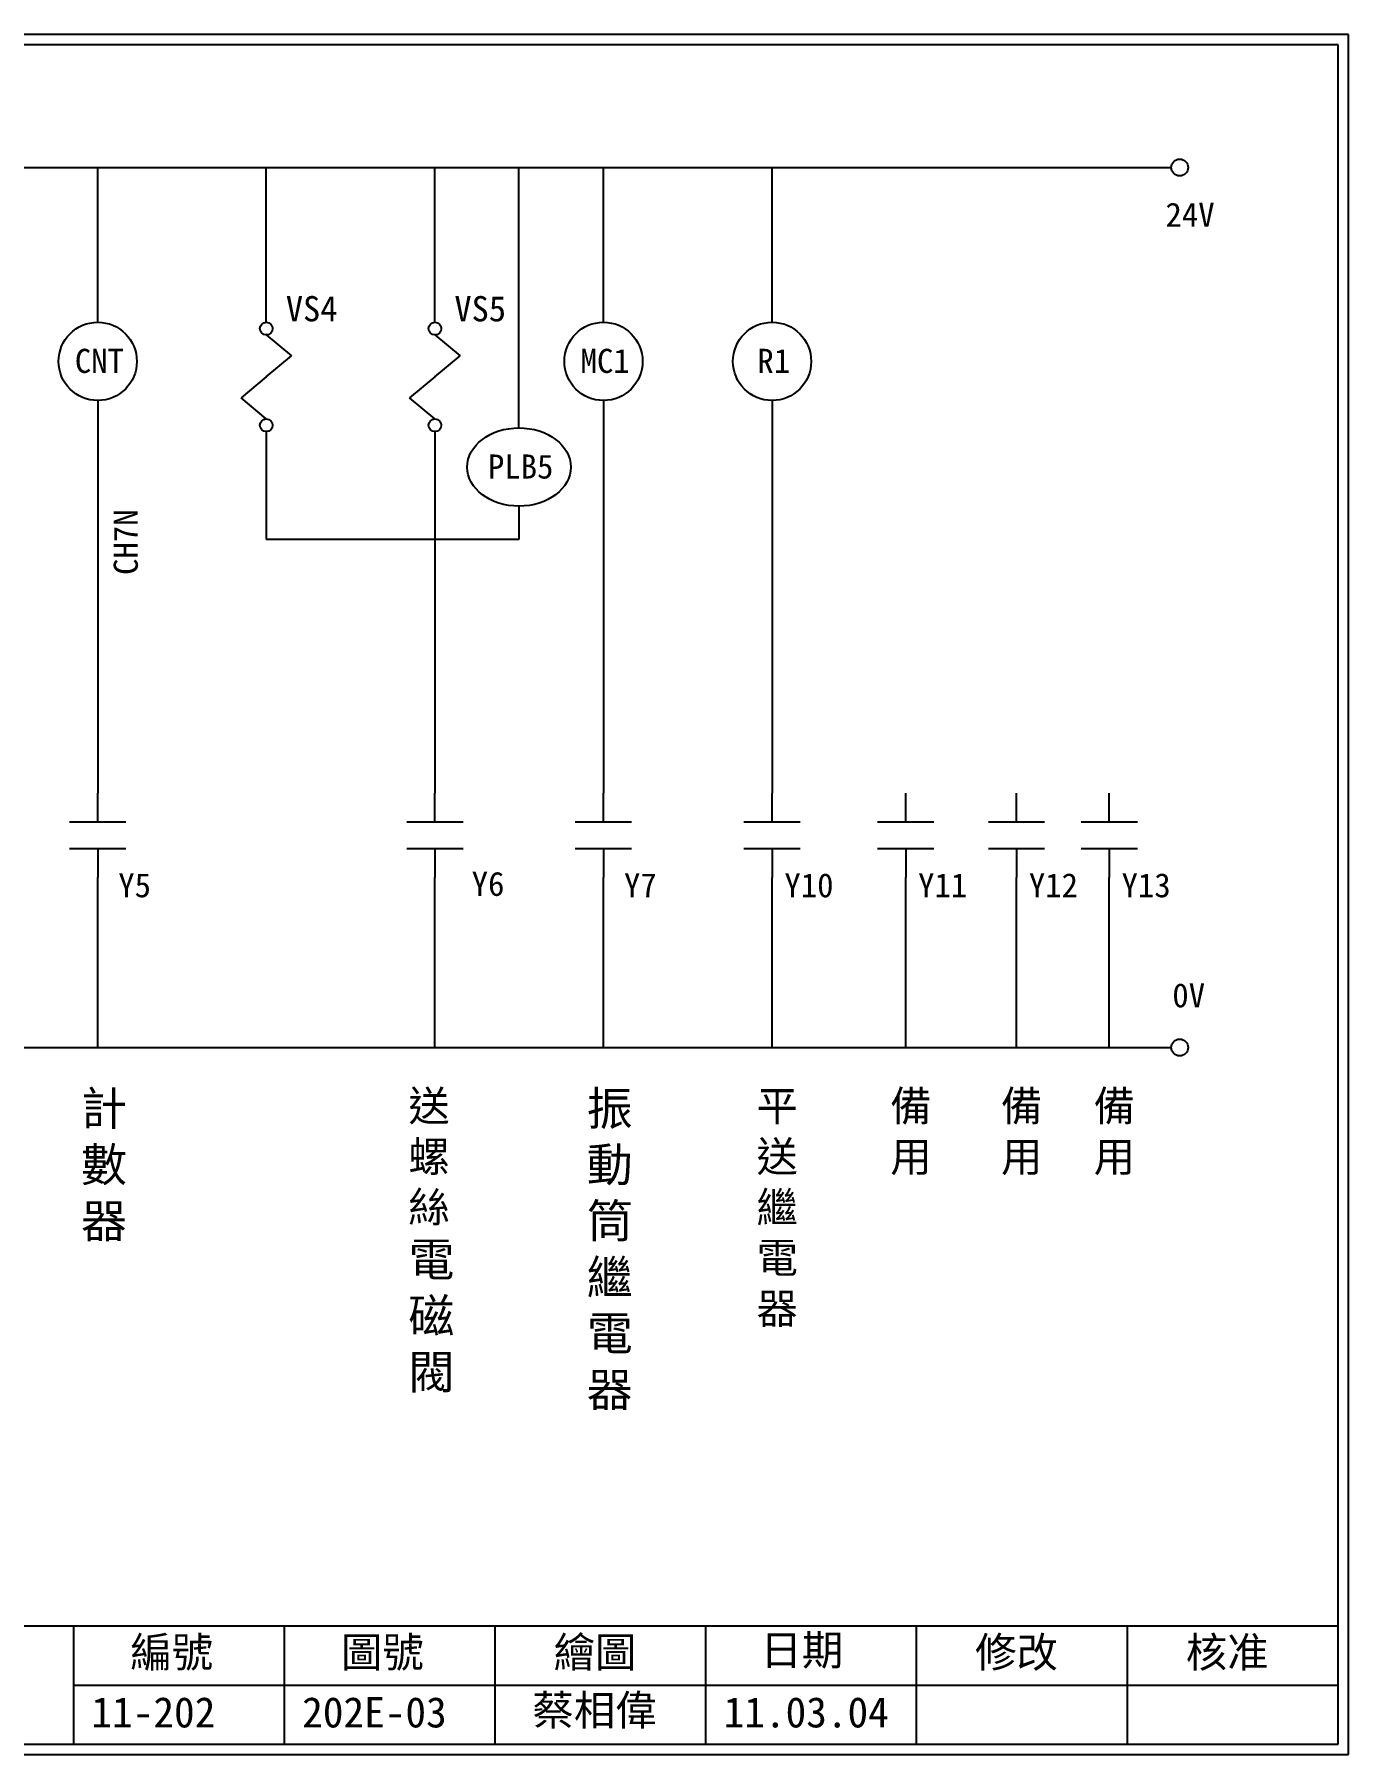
# Model space of a CAD drawing. Extents: x 10 to 297, y 3 to 207.
# Drawn here: x 141.1 to 297, y 3 to 207 of the extents above; entities that cross this region are included whole.
import ezdxf
from ezdxf.enums import TextEntityAlignment as Align

# ---------------------------------------------------------------- set-up
doc = ezdxf.new("R2010")
doc.units = 0
doc.layers.get('0').update_dxf_attribs({"linetype": 'CONTINUOUS'})
for name, color, linetype in [('7', 7, 'CONTINUOUS'), ('DIM', 6, 'CONTINUOUS'), ('圖框層', 7, 'CONTINUOUS'), ('標尺寸層', 3, 'CONTINUOUS')]:
    doc.layers.add(name, color=color, linetype=linetype)
doc.styles.add('STSL', font='KAIU.TTF')
doc.styles.add('STYLE3', font='PMingLiU.ttf')

# ---------------------------------------------------------------- blocks, each defined once
blk = doc.blocks.new('接點')
at = {"layer": '標尺寸層', "color": 7}
for p, q in [((0, -3.41), (0, 0)), ((3.34, -3.41), (-3.34, -3.41)), ((3.34, -6.59), (-3.34, -6.59)), ((0, -6.59), (0, -10))]:
    blk.add_line(p, q, dxfattribs=at)

msp = doc.modelspace()

# ---------------------------------------------------------------- linework, layer by layer
at = {"color": 6}
for p, q in [((148.6, 86.85), (148.6, 106.99)), ((188.6, 86.85), (188.6, 106.99)), ((208.6, 86.85), (208.6, 106.99)), ((228.6, 86.85), (228.6, 106.99)), ((244.46, 86.85), (244.46, 106.99)), ((257.6, 86.85), (257.6, 106.99)), ((268.6, 86.85), (268.6, 106.99))]:
    msp.add_line(p, q, dxfattribs=at)
at = {"color": 0}
for centre in [(148.6, 168.2), (208.6, 168.2), (228.6, 168.2)]:
    msp.add_circle(centre, 4.64, dxfattribs=at)
at = {"layer": '7', "color": 0}
msp.add_ellipse((198.58, 155.67), major_axis=(-6.15, 0), ratio=0.755011, dxfattribs=at)
at = {"layer": 'DIM', "color": 6}
for p, q in [((36.63, 191.19), (275.96, 191.19)), ((198.58, 160.31), (198.58, 191.19)), ((148.6, 163.56), (148.6, 116.99)), ((208.6, 163.56), (208.6, 116.99)), ((228.6, 163.56), (228.6, 116.99)), ((168.6, 159.88), (168.6, 147.07)), ((188.6, 159.88), (188.6, 116.99)), ((198.58, 151.03), (198.58, 147.07)), ((198.58, 147.07), (168.6, 147.07)), ((36.63, 86.85), (275.96, 86.85))]:
    msp.add_line(p, q, dxfattribs=at)
at = {"layer": 'DIM', "color": 6, "linetype": 'Continuous'}
for p, q in [((148.6, 172.84), (148.6, 191.19)), ((168.6, 172.84), (168.6, 191.19)), ((188.6, 172.84), (188.6, 191.19)), ((208.6, 172.84), (208.6, 191.19)), ((228.6, 172.84), (228.6, 191.19))]:
    msp.add_line(p, q, dxfattribs=at)
for centre in [(276.96, 191.19), (276.96, 86.85)]:
    msp.add_circle(centre, 1, dxfattribs=at)
at = {"layer": '圖框層', "color": 7}
for p, q in [((297, 206.97), (10, 206.97)), ((297, 3), (297, 206.97)), ((295.75, 205.72), (11.25, 205.72)), ((295.75, 4.25), (295.75, 205.72)), ((11.25, 18.25), (295.75, 18.25)), ((145.75, 4.25), (145.75, 18.25)), ((170.75, 4.25), (170.75, 18.25)), ((195.75, 4.25), (195.75, 18.25)), ((220.75, 4.25), (220.75, 18.25)), ((245.75, 4.25), (245.75, 18.25)), ((270.75, 4.25), (270.75, 18.25)), ((145.75, 11.25), (295.75, 11.25)), ((11.25, 4.25), (295.75, 4.25)), ((10, 3), (297, 3))]:
    msp.add_line(p, q, dxfattribs=at)
at = {"layer": '標尺寸層', "color": 7}
for p, q in [((168.6, 171.34), (171.6, 168.85)), ((188.6, 171.34), (191.6, 168.85)), ((168.6, 166.36), (171.6, 168.85)), ((188.6, 166.36), (191.6, 168.85)), ((168.6, 166.36), (165.6, 163.87)), ((188.6, 166.36), (185.6, 163.87)), ((168.6, 161.38), (165.6, 163.87)), ((188.6, 161.38), (185.6, 163.87))]:
    msp.add_line(p, q, dxfattribs=at)
for centre in [(168.6, 172.09), (188.6, 172.09), (168.6, 160.63), (188.6, 160.63)]:
    msp.add_circle(centre, 0.751, dxfattribs=at)

# ---------------------------------------------------------------- block references
at = {"color": 6}
for p in [(148.6, 116.99), (188.6, 116.99), (208.6, 116.99), (228.6, 116.99), (244.46, 116.99), (257.6, 116.99), (268.6, 116.99)]:
    msp.add_blockref('接點', p, dxfattribs=at)

# ---------------------------------------------------------------- texts
for s, p in [('24V', (278.19, 185.59)), ('0V', (278.03, 93.03))]:
    msp.add_text(s, height=2.856, dxfattribs=at).set_placement(p, align=Align.MIDDLE_CENTER)
at = {"color": 0}
for s, p in [('CNT', (148.8, 168.26)), ('MC1', (208.8, 168.26)), ('R1', (228.8, 168.26)), ('PLB5', (198.78, 155.73))]:
    msp.add_text(s, height=2.856, dxfattribs=at).set_placement(p, align=Align.MIDDLE_CENTER)
at = {"color": 3}
msp.add_text('CH7N', height=2.856, rotation=90, dxfattribs=at).set_placement((151.93, 146.76), align=Align.MIDDLE_CENTER)
at = {"color": 4}
for s, p in [('Y5', (152.98, 106.08)), ('Y6', (194.91, 106.25)), ('Y7', (212.98, 106.08)), ('Y10', (232.98, 106.08)), ('Y11', (248.84, 106.08)), ('Y12', (261.98, 106.08)), ('Y13', (272.98, 106.08))]:
    msp.add_text(s, height=2.856, dxfattribs=at).set_placement(p, align=Align.MIDDLE_CENTER)
at = {"layer": 'DIM', "color": 2, "linetype": 'Continuous', "char_height": 4, "attachment_point": 1, "style": 'STYLE3'}
for s, insert, width in [('{\\fDFKai-SB|b0|i0|c136|p65;\\C3;計數器}', (146.62, 81.62), 2.1084), ('{\\fDFKai-SB|b0|i0|c136|p65;\\H0.9x;\\C3;送螺絲\\H1.111x;電磁閥}', (185.46, 81.71), 7.5365), ('{\\fDFKai-SB|b0|i0|c136|p65;\\C3;振動筒繼電器}', (206.62, 81.62), 5.501), ('{\\fDFKai-SB|b0|i0|c136|p65;\\H0.9x;\\C3;平送繼電器}', (226.76, 81.71), 2.8068), ('{\\fDFKai-SB|b0|i0|c136|p65;\\H0.9x;\\C3;備用}', (242.62, 81.71), 2.8068), ('{\\fDFKai-SB|b0|i0|c136|p65;\\H0.9x;\\C3;備用}', (255.76, 81.71), 2.8068), ('{\\fDFKai-SB|b0|i0|c136|p65;\\H0.9x;\\C3;備用}', (266.76, 81.71), 2.8068)]:
    msp.add_mtext(s, dxfattribs=dict(at, insert=insert, width=width))
at = {"layer": '圖框層', "color": 4, "style": 'STSL'}
for s, height, p in [('VS4', 3, (170.92, 172.94)), ('VS5', 3, (190.92, 172.94)), ('編號', 3.6, (152.47, 13.34)), ('圖號', 3.6, (177.47, 13.34)), ('繪圖', 3.6, (202.69, 13.34)), ('日期', 3.6, (227.22, 13.59)), ('修改', 3.6, (252.69, 13.34)), ('核准', 3.6, (277.69, 13.34)), ('蔡相偉', 3.6, (200.18, 6.47)), ('11-202', 3.6, (147.86, 6.22)), ('202E-03', 3.6, (172.86, 6.22)), ('11.03.04', 3.6, (222.86, 6.22))]:
    msp.add_text(s, height=height, dxfattribs=at).set_placement(p)

doc.saveas('drawing.dxf')
